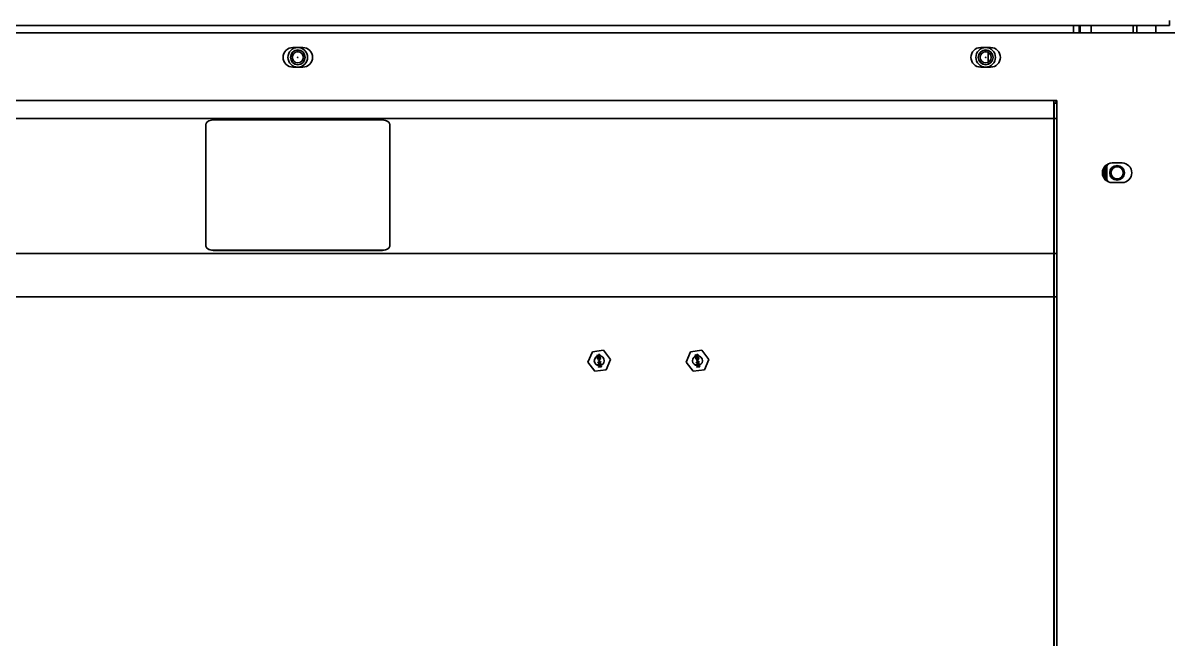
# Model space of a CAD drawing. Header units: millimetres. Extents: x 32496 to 166256, y 3504 to 23939.
# Drawn here: x 41485.3 to 41952.2, y 11805.8 to 12056.6 of the extents above; entities that cross this region are included whole.
import ezdxf

# ---------------------------------------------------------------- set-up
doc = ezdxf.new("R2010")
doc.units = ezdxf.units.MM
doc.layers.get('0').update_dxf_attribs({"lineweight": 35})

msp = doc.modelspace()

# ---------------------------------------------------------------- linework, layer by layer
at = {"linetype": 'Continuous'}
for p, q in [((41951.94, 12055.575), (41951.94, 12057.575)), ((41240.14, 12052.575), (41954.14, 12052.575)), ((41242.34, 12055.575), (41951.94, 12055.575)), ((41912.94, 12052.575), (41912.94, 12055.575)), ((41915.14, 12055.575), (41915.14, 12052.575)), ((41915.64, 12052.575), (41915.64, 12055.575)), ((41920.14, 12055.575), (41920.14, 12052.575)), ((41937.14, 12052.575), (41937.14, 12055.575)), ((41938.64, 12055.575), (41938.64, 12052.575)), ((41946.34, 12052.575), (41946.34, 12055.575)), ((41599.14, 12046.575), (41595.14, 12046.575)), ((41596.075, 12045.296), (41596.004, 12045.343)), ((41596.066, 12045.372), (41596.075, 12045.348)), ((41596.075, 12045.348), (41596.102, 12045.309)), ((41596.102, 12045.296), (41596.075, 12045.296)), ((41596.102, 12045.309), (41596.102, 12045.296)), ((41596.595, 12045.385), (41596.578, 12045.438)), ((41596.578, 12045.438), (41596.664, 12045.438)), ((41596.647, 12045.314), (41596.595, 12045.385)), ((41596.733, 12045.261), (41596.647, 12045.314)), ((41596.664, 12045.438), (41596.699, 12045.385)), ((41596.699, 12045.385), (41596.75, 12045.349)), ((41596.82, 12045.243), (41596.733, 12045.261)), ((41596.75, 12045.349), (41596.802, 12045.332)), ((41596.889, 12045.544), (41596.802, 12045.544)), ((41596.802, 12045.332), (41596.906, 12045.332)), ((41596.889, 12045.243), (41596.82, 12045.243)), ((41596.975, 12045.561), (41596.889, 12045.544)), ((41596.975, 12045.261), (41596.889, 12045.243)), ((41596.906, 12045.332), (41596.958, 12045.349)), ((41596.958, 12045.349), (41597.01, 12045.385)), ((41597.062, 12045.314), (41596.975, 12045.261)), ((41597.01, 12045.385), (41597.044, 12045.438)), ((41597.044, 12045.438), (41597.062, 12045.491)), ((41597.062, 12045.491), (41597.075, 12045.57)), ((41597.114, 12045.385), (41597.062, 12045.314)), ((41597.148, 12045.473), (41597.114, 12045.385)), ((41597.162, 12045.573), (41597.148, 12045.473)), ((41597.304, 12045.244), (41597.304, 12045.561)), ((41597.459, 12045.244), (41597.304, 12045.244)), ((41597.407, 12045.552), (41597.408, 12045.42)), ((41597.408, 12045.42), (41597.455, 12045.548)), ((41597.563, 12045.539), (41597.459, 12045.244)), ((41597.978, 12045.244), (41597.901, 12045.466)), ((41598.134, 12045.244), (41597.978, 12045.244)), ((41598.026, 12045.432), (41598.03, 12045.421)), ((41598.03, 12045.421), (41598.03, 12045.431)), ((41598.134, 12045.404), (41598.134, 12045.244)), ((41879.14, 12046.575), (41875.14, 12046.575)), ((41876.075, 12045.296), (41876.004, 12045.343)), ((41876.066, 12045.372), (41876.075, 12045.348)), ((41876.075, 12045.348), (41876.102, 12045.309)), ((41876.102, 12045.296), (41876.075, 12045.296)), ((41876.102, 12045.309), (41876.102, 12045.296)), ((41876.595, 12045.385), (41876.578, 12045.438)), ((41876.578, 12045.438), (41876.664, 12045.438)), ((41876.647, 12045.314), (41876.595, 12045.385)), ((41876.733, 12045.261), (41876.647, 12045.314)), ((41876.664, 12045.438), (41876.699, 12045.385)), ((41876.699, 12045.385), (41876.75, 12045.349)), ((41876.82, 12045.243), (41876.733, 12045.261)), ((41876.75, 12045.349), (41876.802, 12045.332)), ((41876.889, 12045.544), (41876.802, 12045.544)), ((41876.802, 12045.332), (41876.906, 12045.332)), ((41876.889, 12045.243), (41876.82, 12045.243)), ((41876.975, 12045.561), (41876.889, 12045.544)), ((41876.975, 12045.261), (41876.889, 12045.243)), ((41876.906, 12045.332), (41876.958, 12045.349)), ((41876.958, 12045.349), (41877.01, 12045.385)), ((41877.062, 12045.314), (41876.975, 12045.261)), ((41877.01, 12045.385), (41877.044, 12045.438)), ((41877.044, 12045.438), (41877.062, 12045.491)), ((41877.062, 12045.491), (41877.075, 12045.57)), ((41877.114, 12045.385), (41877.062, 12045.314)), ((41877.148, 12045.473), (41877.114, 12045.385)), ((41877.162, 12045.573), (41877.148, 12045.473)), ((41877.304, 12045.244), (41877.304, 12045.561)), ((41877.459, 12045.244), (41877.304, 12045.244)), ((41877.407, 12045.552), (41877.408, 12045.42)), ((41877.408, 12045.42), (41877.455, 12045.548)), ((41877.563, 12045.539), (41877.459, 12045.244)), ((41877.978, 12045.244), (41877.901, 12045.466)), ((41878.134, 12045.244), (41877.978, 12045.244)), ((41878.026, 12045.432), (41878.03, 12045.421)), ((41878.03, 12045.421), (41878.03, 12045.431)), ((41878.12, 12040.553), (41878.12, 12044.598)), ((41878.134, 12045.404), (41878.134, 12045.244)), ((41595.14, 12038.575), (41599.14, 12038.575)), ((41875.14, 12038.575), (41879.14, 12038.575)), ((41289.44, 12025.075), (41904.84, 12025.075)), ((41904.84, 11555.075), (41904.84, 12025.075)), ((41904.84, 12025.075), (41906.04, 12025.075)), ((41906.04, 12023.876), (41905.04, 12023.876)), ((41905.04, 11555.075), (41905.04, 12023.875)), ((41906.04, 12025.075), (41906.04, 12023.875)), ((41906.04, 11555.075), (41906.04, 12023.875)), ((41904.84, 12017.753), (41289.44, 12017.753)), ((41559.64, 11966.134), (41559.64, 12014.96)), ((41562.64, 12017.081), (41631.64, 12017.081)), ((41634.64, 12014.96), (41634.64, 11966.134)), ((41906.04, 12017.753), (41905.04, 12017.753)), ((41905.04, 12005.075), (41904.84, 12005.075)), ((41904.84, 12005.075), (41905.04, 12005.075)), ((41905.04, 12004.875), (41904.84, 12004.875)), ((41924.89, 11996.938), (41924.89, 11994.213)), ((41925.017, 11996.356), (41924.916, 11996.467)), ((41925.055, 11995.575), (41925.055, 11995.582)), ((41925.86, 11998.312), (41925.941, 11998.288)), ((41925.862, 11997.836), (41925.862, 11993.315)), ((41925.941, 11992.863), (41925.941, 11998.288)), ((41926.441, 11998.288), (41925.941, 11998.288)), ((41926.021, 11998.559), (41925.99, 11998.568)), ((41926.021, 11998.559), (41926.441, 11998.288)), ((41926.441, 11998.288), (41926.441, 11992.863)), ((41932.64, 11999.575), (41928.64, 11999.575)), ((41924.916, 11994.684), (41925.017, 11994.795)), ((41925.941, 11992.863), (41925.86, 11992.839)), ((41925.941, 11992.863), (41926.441, 11992.863)), ((41925.989, 11992.583), (41926.021, 11992.592)), ((41926.441, 11992.863), (41926.021, 11992.592)), ((41928.64, 11991.575), (41932.64, 11991.575)), ((41562.64, 11964.048), (41562.64, 11964.013)), ((41631.64, 11964.048), (41562.64, 11964.048)), ((41631.64, 11964.013), (41562.64, 11964.013)), ((41631.64, 11964.013), (41631.64, 11964.048)), ((41289.44, 11962.753), (41904.84, 11962.753)), ((41905.04, 11962.753), (41906.04, 11962.753)), ((41904.84, 11945.075), (41289.44, 11945.075)), ((41906.04, 11945.075), (41905.04, 11945.075)), ((41715.257, 11918.498), (41717.048, 11922.755)), ((41721.631, 11923.333), (41717.048, 11922.755)), ((41718.929, 11921.506), (41719.055, 11921.522)), ((41719.035, 11920.662), (41718.929, 11921.506)), ((41719.055, 11921.522), (41719.146, 11920.802)), ((41719.146, 11920.802), (41719.551, 11920.853)), ((41719.41, 11921.365), (41719.4, 11921.237)), ((41719.419, 11921.089), (41719.4, 11921.237)), ((41719.47, 11921.498), (41719.41, 11921.365)), ((41719.419, 11921.089), (41719.46, 11920.968)), ((41719.46, 11920.968), (41719.551, 11920.853)), ((41719.562, 11921.585), (41719.47, 11921.498)), ((41719.527, 11921.253), (41719.54, 11921.356)), ((41719.527, 11921.253), (41719.545, 11921.105)), ((41719.54, 11921.356), (41719.581, 11921.437)), ((41719.583, 11921.009), (41719.545, 11921.105)), ((41719.682, 11921.651), (41719.562, 11921.585)), ((41719.581, 11921.437), (41719.651, 11921.496)), ((41719.672, 11920.919), (41719.583, 11921.009)), ((41719.651, 11921.496), (41719.723, 11921.53)), ((41719.672, 11920.919), (41719.694, 11920.745)), ((41719.682, 11921.651), (41719.784, 11921.664)), ((41719.774, 11921.537), (41719.723, 11921.53)), ((41719.774, 11921.537), (41719.853, 11921.521)), ((41719.917, 11921.63), (41719.784, 11921.664)), ((41719.853, 11921.521), (41719.935, 11921.481)), ((41719.998, 11920.985), (41719.903, 11920.923)), ((41719.922, 11920.774), (41719.903, 11920.923)), ((41720.027, 11921.569), (41719.917, 11921.63)), ((41719.922, 11920.774), (41720.017, 11920.836)), ((41719.935, 11921.481), (41719.995, 11921.413)), ((41719.995, 11921.413), (41720.033, 11921.317)), ((41720.039, 11921.066), (41719.998, 11920.985)), ((41720.017, 11920.836), (41720.109, 11920.924)), ((41720.119, 11921.454), (41720.027, 11921.569)), ((41720.052, 11921.168), (41720.033, 11921.317)), ((41720.052, 11921.168), (41720.039, 11921.066)), ((41720.109, 11920.924), (41720.169, 11921.057)), ((41720.16, 11921.333), (41720.119, 11921.454)), ((41720.16, 11921.333), (41720.179, 11921.184)), ((41720.169, 11921.057), (41720.179, 11921.184)), ((41721.631, 11923.333), (41724.422, 11919.653)), ((41755.257, 11918.498), (41757.048, 11922.755)), ((41761.631, 11923.333), (41757.048, 11922.755)), ((41758.929, 11921.506), (41759.055, 11921.522)), ((41759.035, 11920.662), (41758.929, 11921.506)), ((41759.055, 11921.522), (41759.146, 11920.802)), ((41759.146, 11920.802), (41759.551, 11920.853)), ((41759.41, 11921.365), (41759.4, 11921.237)), ((41759.419, 11921.089), (41759.4, 11921.237)), ((41759.47, 11921.498), (41759.41, 11921.365)), ((41759.419, 11921.089), (41759.46, 11920.968)), ((41759.46, 11920.968), (41759.551, 11920.853)), ((41759.562, 11921.585), (41759.47, 11921.498)), ((41759.527, 11921.253), (41759.54, 11921.356)), ((41759.527, 11921.253), (41759.545, 11921.105)), ((41759.54, 11921.356), (41759.581, 11921.437)), ((41759.583, 11921.009), (41759.545, 11921.105)), ((41759.682, 11921.651), (41759.562, 11921.585)), ((41759.581, 11921.437), (41759.651, 11921.496)), ((41759.672, 11920.919), (41759.583, 11921.009)), ((41759.651, 11921.496), (41759.723, 11921.53)), ((41759.672, 11920.919), (41759.694, 11920.745)), ((41759.682, 11921.651), (41759.784, 11921.664)), ((41759.774, 11921.537), (41759.723, 11921.53)), ((41759.774, 11921.537), (41759.853, 11921.521)), ((41759.917, 11921.63), (41759.784, 11921.664)), ((41759.853, 11921.521), (41759.935, 11921.481)), ((41759.998, 11920.985), (41759.903, 11920.923)), ((41759.922, 11920.774), (41759.903, 11920.923)), ((41760.027, 11921.569), (41759.917, 11921.63)), ((41759.922, 11920.774), (41760.017, 11920.836)), ((41759.935, 11921.481), (41759.995, 11921.413)), ((41759.995, 11921.413), (41760.033, 11921.317)), ((41760.039, 11921.066), (41759.998, 11920.985)), ((41760.017, 11920.836), (41760.109, 11920.924)), ((41760.119, 11921.454), (41760.027, 11921.569)), ((41760.052, 11921.168), (41760.033, 11921.317)), ((41760.052, 11921.168), (41760.039, 11921.066)), ((41760.109, 11920.924), (41760.169, 11921.057)), ((41760.16, 11921.333), (41760.119, 11921.454)), ((41760.16, 11921.333), (41760.179, 11921.184)), ((41760.169, 11921.057), (41760.179, 11921.184)), ((41761.631, 11923.333), (41764.422, 11919.653)), ((41718.049, 11914.818), (41715.257, 11918.498)), ((41719.694, 11920.745), (41719.035, 11920.662)), ((41719.114, 11920.244), (41719.107, 11920.092)), ((41719.119, 11919.993), (41719.107, 11920.092)), ((41719.152, 11920.349), (41719.114, 11920.244)), ((41719.119, 11919.993), (41719.167, 11919.822)), ((41719.24, 11920.461), (41719.152, 11920.349)), ((41719.167, 11919.822), (41719.23, 11919.729)), ((41719.23, 11919.729), (41719.344, 11919.643)), ((41719.237, 11920.083), (41719.246, 11920.21)), ((41719.237, 11920.083), (41719.249, 11919.984)), ((41719.339, 11920.499), (41719.24, 11920.461)), ((41719.246, 11920.21), (41719.288, 11920.291)), ((41719.29, 11919.863), (41719.249, 11919.984)), ((41719.288, 11920.291), (41719.357, 11920.35)), ((41719.35, 11919.795), (41719.29, 11919.863)), ((41719.298, 11918.579), (41719.982, 11918.665)), ((41719.316, 11918.43), (41719.298, 11918.579)), ((41719.316, 11918.43), (41720.075, 11917.921)), ((41719.339, 11920.499), (41719.389, 11920.505)), ((41719.344, 11919.643), (41719.448, 11919.631)), ((41719.432, 11919.755), (41719.35, 11919.795)), ((41719.408, 11920.357), (41719.357, 11920.35)), ((41719.494, 11920.493), (41719.389, 11920.505)), ((41719.408, 11920.357), (41719.516, 11920.32)), ((41719.416, 11917.636), (41720.607, 11917.786)), ((41719.445, 11917.413), (41719.416, 11917.636)), ((41719.432, 11919.755), (41719.448, 11919.631)), ((41719.445, 11917.413), (41720.555, 11917.175)), ((41719.576, 11920.453), (41719.494, 11920.493)), ((41719.516, 11920.32), (41720.237, 11919.705)), ((41720, 11918.516), (41719.519, 11918.456)), ((41720.053, 11918.095), (41719.519, 11918.456)), ((41720.555, 11917.175), (41719.538, 11916.669)), ((41719.566, 11916.446), (41719.538, 11916.669)), ((41720.757, 11916.596), (41719.566, 11916.446)), ((41719.571, 11919.268), (41719.748, 11919.291)), ((41719.577, 11919.219), (41719.571, 11919.268)), ((41720.211, 11919.903), (41719.576, 11920.453)), ((41719.755, 11919.241), (41719.577, 11919.219)), ((41719.628, 11919.427), (41719.606, 11919.399)), ((41719.606, 11919.399), (41719.748, 11919.291)), ((41719.799, 11919.297), (41719.628, 11919.427)), ((41719.755, 11919.241), (41719.644, 11919.101)), ((41719.644, 11919.101), (41719.672, 11919.08)), ((41719.672, 11919.08), (41719.805, 11919.248)), ((41720.626, 11917.637), (41719.688, 11917.519)), ((41720.669, 11917.29), (41719.688, 11917.519)), ((41719.932, 11919.465), (41719.799, 11919.297)), ((41719.801, 11916.626), (41720.695, 11917.092)), ((41719.801, 11916.626), (41720.738, 11916.745)), ((41719.805, 11919.248), (41719.976, 11919.118)), ((41719.85, 11919.304), (41719.961, 11919.443)), ((41719.85, 11919.304), (41720.027, 11919.326)), ((41720.033, 11919.276), (41719.856, 11919.254)), ((41719.998, 11919.146), (41719.856, 11919.254)), ((41719.961, 11919.443), (41719.932, 11919.465)), ((41719.95, 11918.913), (41720.102, 11918.932)), ((41719.982, 11918.665), (41719.95, 11918.913)), ((41719.976, 11919.118), (41719.998, 11919.146)), ((41720.053, 11918.095), (41720, 11918.516)), ((41720.027, 11919.326), (41720.033, 11919.276)), ((41720.227, 11917.94), (41720.075, 11917.921)), ((41720.102, 11918.932), (41720.134, 11918.684)), ((41720.124, 11920.598), (41720.251, 11920.614)), ((41720.211, 11919.903), (41720.124, 11920.598)), ((41720.134, 11918.684), (41720.488, 11918.729)), ((41720.507, 11918.58), (41720.152, 11918.535)), ((41720.152, 11918.535), (41720.227, 11917.94)), ((41720.363, 11919.721), (41720.237, 11919.705)), ((41720.251, 11920.614), (41720.363, 11919.721)), ((41720.488, 11918.729), (41720.507, 11918.58)), ((41720.607, 11917.786), (41720.626, 11917.637)), ((41720.669, 11917.29), (41720.695, 11917.092)), ((41720.738, 11916.745), (41720.757, 11916.596)), ((41724.422, 11919.653), (41722.631, 11915.396)), ((41758.049, 11914.818), (41755.257, 11918.498)), ((41759.694, 11920.745), (41759.035, 11920.662)), ((41759.114, 11920.244), (41759.107, 11920.092)), ((41759.119, 11919.993), (41759.107, 11920.092)), ((41759.152, 11920.349), (41759.114, 11920.244)), ((41759.119, 11919.993), (41759.167, 11919.822)), ((41759.24, 11920.461), (41759.152, 11920.349)), ((41759.167, 11919.822), (41759.23, 11919.729)), ((41759.23, 11919.729), (41759.344, 11919.643)), ((41759.237, 11920.083), (41759.246, 11920.21)), ((41759.237, 11920.083), (41759.249, 11919.984)), ((41759.339, 11920.499), (41759.24, 11920.461)), ((41759.246, 11920.21), (41759.288, 11920.291)), ((41759.29, 11919.863), (41759.249, 11919.984)), ((41759.288, 11920.291), (41759.357, 11920.35)), ((41759.35, 11919.795), (41759.29, 11919.863)), ((41759.298, 11918.579), (41759.982, 11918.665)), ((41759.316, 11918.43), (41759.298, 11918.579)), ((41759.316, 11918.43), (41760.075, 11917.921)), ((41759.339, 11920.499), (41759.389, 11920.505)), ((41759.344, 11919.643), (41759.448, 11919.631)), ((41759.432, 11919.755), (41759.35, 11919.795)), ((41759.408, 11920.357), (41759.357, 11920.35)), ((41759.494, 11920.493), (41759.389, 11920.505)), ((41759.408, 11920.357), (41759.516, 11920.32)), ((41759.416, 11917.636), (41760.607, 11917.786)), ((41759.445, 11917.413), (41759.416, 11917.636)), ((41759.432, 11919.755), (41759.448, 11919.631)), ((41759.445, 11917.413), (41760.555, 11917.175)), ((41759.576, 11920.453), (41759.494, 11920.493)), ((41759.516, 11920.32), (41760.237, 11919.705)), ((41760, 11918.516), (41759.519, 11918.456)), ((41760.053, 11918.095), (41759.519, 11918.456)), ((41760.555, 11917.175), (41759.538, 11916.669)), ((41759.566, 11916.446), (41759.538, 11916.669)), ((41760.757, 11916.596), (41759.566, 11916.446)), ((41759.571, 11919.268), (41759.748, 11919.291)), ((41759.577, 11919.219), (41759.571, 11919.268)), ((41760.211, 11919.903), (41759.576, 11920.453)), ((41759.755, 11919.241), (41759.577, 11919.219)), ((41759.628, 11919.427), (41759.606, 11919.399)), ((41759.606, 11919.399), (41759.748, 11919.291)), ((41759.799, 11919.297), (41759.628, 11919.427)), ((41759.755, 11919.241), (41759.644, 11919.101)), ((41759.644, 11919.101), (41759.672, 11919.08)), ((41759.672, 11919.08), (41759.805, 11919.248)), ((41760.626, 11917.637), (41759.688, 11917.519)), ((41760.669, 11917.29), (41759.688, 11917.519)), ((41759.932, 11919.465), (41759.799, 11919.297)), ((41759.801, 11916.626), (41760.695, 11917.092)), ((41759.801, 11916.626), (41760.738, 11916.745)), ((41759.805, 11919.248), (41759.976, 11919.118)), ((41759.85, 11919.304), (41759.961, 11919.443)), ((41759.85, 11919.304), (41760.027, 11919.326)), ((41760.033, 11919.276), (41759.856, 11919.254)), ((41759.998, 11919.146), (41759.856, 11919.254)), ((41759.961, 11919.443), (41759.932, 11919.465)), ((41759.95, 11918.913), (41760.102, 11918.932)), ((41759.982, 11918.665), (41759.95, 11918.913)), ((41759.976, 11919.118), (41759.998, 11919.146)), ((41760.053, 11918.095), (41760, 11918.516)), ((41760.027, 11919.326), (41760.033, 11919.276)), ((41760.227, 11917.94), (41760.075, 11917.921)), ((41760.102, 11918.932), (41760.134, 11918.684)), ((41760.124, 11920.598), (41760.251, 11920.614)), ((41760.211, 11919.903), (41760.124, 11920.598)), ((41760.134, 11918.684), (41760.488, 11918.729)), ((41760.507, 11918.58), (41760.152, 11918.535)), ((41760.152, 11918.535), (41760.227, 11917.94)), ((41760.363, 11919.721), (41760.237, 11919.705)), ((41760.251, 11920.614), (41760.363, 11919.721)), ((41760.488, 11918.729), (41760.507, 11918.58)), ((41760.607, 11917.786), (41760.626, 11917.637)), ((41760.669, 11917.29), (41760.695, 11917.092)), ((41760.738, 11916.745), (41760.757, 11916.596)), ((41764.422, 11919.653), (41762.631, 11915.396)), ((41718.049, 11914.818), (41722.631, 11915.396)), ((41758.049, 11914.818), (41762.631, 11915.396)), ((41904.84, 11898.986), (41905.04, 11898.986)), ((41904.84, 11897.947), (41905.04, 11897.947))]:
    msp.add_line(p, q, dxfattribs=at)
for points in [[(41925.017, 11996.356), (41924.983, 11996.393), (41924.95, 11996.43), (41924.916, 11996.467)], [(41924.916, 11994.684), (41924.95, 11994.721), (41924.983, 11994.758), (41925.017, 11994.795)]]:
    msp.add_lwpolyline(points, dxfattribs=at)
for centre, radius in [((41597.14, 12042.575), 4), ((41597.14, 12042.575), 3), ((41597.14, 12042.575), 2.25), ((41597.14, 12042.575), 0.1), ((41877.14, 12042.575), 4), ((41877.14, 12042.575), 3), ((41877.14, 12042.575), 2.25), ((41877.14, 12042.575), 0.1), ((41930.64, 11995.575), 3), ((41930.64, 11995.575), 2.5), ((41719.84, 11919.075), 2), ((41759.84, 11919.075), 2)]:
    msp.add_circle(centre, radius, dxfattribs=at)
for centre, radius, start, end in [((41595.14, 12042.575), 4, 90, 270), ((41599.14, 12042.575), 4, 270, 90), ((41875.14, 12042.575), 4, 90, 270), ((41879.14, 12042.575), 4, 270, 90), ((41904.84, 12023.875), 1.2, 0, 90), ((41904.84, 12023.875), 0.2, 0, 90), ((41928.64, 11995.575), 4, 90, 270), ((41930.64, 11995.575), 5.661, 177.86504, 182.13496), ((41930.64, 11995.575), 5.585, 149.24232, 179.93768), ((41930.64, 11995.575), 5.585, 180, 210.76123), ((41930.64, 11995.575), 5.285, 154.67939, 205.32061), ((41926.369, 11998.32), 0.509, 163.91946, 180.8578), ((41930.64, 11995.575), 5.499, 145.89281, 147.13569), ((41930.64, 11995.575), 4.999, 130.34481, 147.13569), ((41932.64, 11995.575), 4, 270, 90), ((41930.64, 11995.575), 5.499, 212.86431, 214.09945), ((41930.64, 11995.575), 4.999, 212.86431, 229.65844), ((41561.126, 11966.17), 1.486, 180.00048, 181.32068), ((41633.154, 11966.17), 1.486, 358.67932, 359.99952)]:
    msp.add_arc(centre, radius, start, end, dxfattribs=at)
for points, knots in [([(41559.64, 12014.96), (41559.64, 12015.099), (41559.68, 12015.384), (41559.857, 12015.789), (41560.141, 12016.158), (41560.659, 12016.599), (41561.504, 12016.981), (41562.253, 12017.081), (41562.64, 12017.081)], [0, 0, 0, 0, 0.1034258, 0.2106854, 0.3244943, 0.4464294, 0.712926, 1, 1, 1, 1]), ([(41631.64, 12017.081), (41632.026, 12017.081), (41632.775, 12016.981), (41633.62, 12016.599), (41634.139, 12016.158), (41634.423, 12015.789), (41634.599, 12015.384), (41634.64, 12015.099), (41634.64, 12014.96)], [0, 0, 0, 0, 0.2870739, 0.5535705, 0.6755056, 0.7893145, 0.8965742, 1, 1, 1, 1]), ([(41925.017, 11996.356), (41925.011, 11996.317), (41924.983, 11996.237), (41924.925, 11996.175), (41924.89, 11996.151)], [0, 0, 0, 0, 0.4840345, 1, 1, 1, 1]), ([(41924.982, 11995.786), (41924.984, 11995.824), (41924.987, 11995.897), (41924.993, 11996.003), (41925, 11996.1), (41925.007, 11996.184), (41925.012, 11996.245), (41925.015, 11996.285), (41925.017, 11996.309), (41925.018, 11996.328), (41925.018, 11996.342), (41925.018, 11996.35), (41925.018, 11996.355), (41925.017, 11996.356)], [0, 0, 0, 0, 0.1964865, 0.3846809, 0.5567494, 0.706456, 0.8286292, 0.8782322, 0.9196984, 0.9527628, 0.9771907, 0.9928965, 1, 1, 1, 1]), ([(41925.862, 11997.836), (41925.862, 11997.877), (41925.862, 11998.035), (41925.861, 11998.194), (41925.86, 11998.312)], [0, 0, 0, 0, 0.2575485, 1, 1, 1, 1]), ([(41925.941, 11998.288), (41925.941, 11998.336), (41925.955, 11998.431), (41925.995, 11998.519), (41926.021, 11998.559)], [0, 0, 0, 0, 0.5, 1, 1, 1, 1]), ([(41925.017, 11994.795), (41925.011, 11994.835), (41924.983, 11994.914), (41924.925, 11994.976), (41924.89, 11995)], [0, 0, 0, 0, 0.4870421, 1, 1, 1, 1]), ([(41925.017, 11994.795), (41925.018, 11994.796), (41925.018, 11994.801), (41925.018, 11994.809), (41925.018, 11994.823), (41925.017, 11994.842), (41925.015, 11994.866), (41925.012, 11994.906), (41925.007, 11994.967), (41925, 11995.051), (41924.993, 11995.148), (41924.987, 11995.254), (41924.984, 11995.327), (41924.982, 11995.365)], [0, 0, 0, 0, 0.0070922, 0.0227762, 0.0472013, 0.0802905, 0.1217895, 0.1714132, 0.2935698, 0.4432488, 0.6153365, 0.8035356, 1, 1, 1, 1]), ([(41925.88, 11992.69), (41925.876, 11992.702), (41925.864, 11992.751), (41925.859, 11992.801), (41925.86, 11992.839)], [0, 0, 0, 0, 0.2449643, 1, 1, 1, 1]), ([(41925.86, 11992.839), (41925.86, 11992.877), (41925.862, 11993.035), (41925.862, 11993.194), (41925.862, 11993.315)], [0, 0, 0, 0, 0.2366786, 1, 1, 1, 1]), ([(41925.941, 11992.863), (41925.941, 11992.815), (41925.955, 11992.72), (41925.995, 11992.632), (41926.021, 11992.592)], [0, 0, 0, 0, 0.5, 1, 1, 1, 1]), ([(41562.64, 11964.048), (41562.257, 11964.048), (41561.515, 11964.147), (41560.676, 11964.522), (41560.158, 11964.954), (41559.872, 11965.317), (41559.69, 11965.716), (41559.643, 11965.997), (41559.64, 11966.135)], [0, 0, 0, 0, 0.2866075, 0.5530569, 0.6751451, 0.789168, 0.896581, 1, 1, 1, 1]), ([(41559.64, 11966.134), (41559.64, 11965.995), (41559.68, 11965.71), (41559.857, 11965.306), (41560.141, 11964.936), (41560.659, 11964.496), (41561.504, 11964.114), (41562.253, 11964.013), (41562.64, 11964.013)], [0, 0, 0, 0, 0.1034258, 0.2106854, 0.3244943, 0.4464294, 0.712926, 1, 1, 1, 1]), ([(41634.639, 11966.135), (41634.636, 11965.997), (41634.59, 11965.716), (41634.408, 11965.317), (41634.121, 11964.954), (41633.603, 11964.522), (41632.764, 11964.147), (41632.022, 11964.048), (41631.64, 11964.048)], [0, 0, 0, 0, 0.1034189, 0.2108319, 0.3248548, 0.446943, 0.7133924, 1, 1, 1, 1]), ([(41631.64, 11964.013), (41632.026, 11964.013), (41632.775, 11964.114), (41633.62, 11964.496), (41634.139, 11964.936), (41634.423, 11965.306), (41634.599, 11965.71), (41634.64, 11965.995), (41634.64, 11966.134)], [0, 0, 0, 0, 0.2870739, 0.5535705, 0.6755056, 0.7893145, 0.8965742, 1, 1, 1, 1])]:
    msp.add_open_spline(points, degree=3, knots=knots, dxfattribs=at)

doc.saveas('drawing.dxf')
